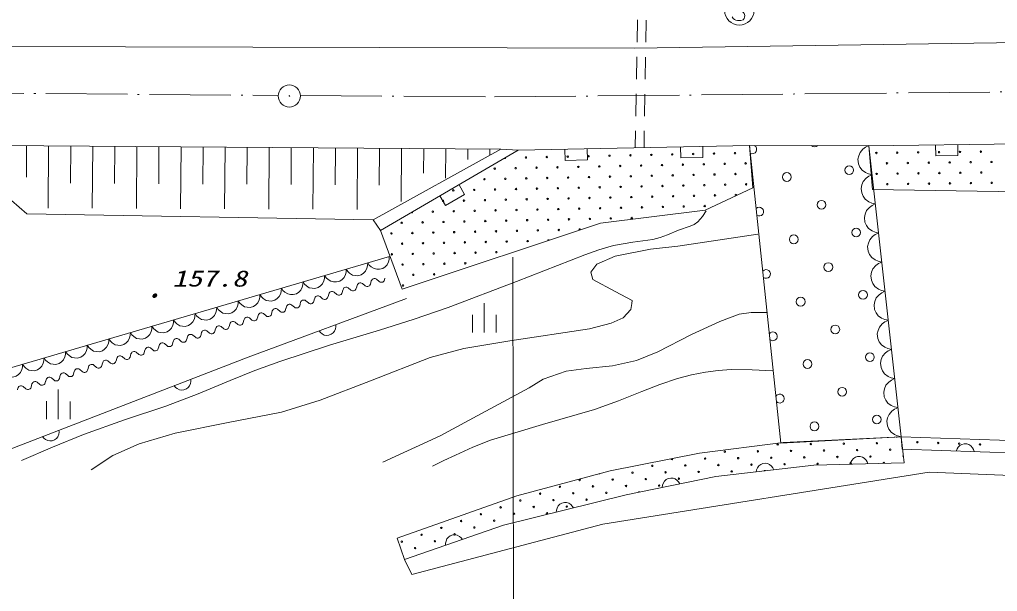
# Model space of a CAD drawing. Units: millimetres, scale not verified. Extents: x 40000 to 680000, y 20000 to 380000.
# Drawn here: x 150700 to 216817, y 245991 to 284684 of the extents above; entities that cross this region are included whole.
import ezdxf
from ezdxf.enums import TextEntityAlignment as Align

# ---------------------------------------------------------------- set-up
doc = ezdxf.new("R2010")
doc.units = ezdxf.units.MM
doc.header["$LTSCALE"] = 1000
doc.linetypes.add('USER3', pattern=[7.000001, 5.508197, -0.688525, 0.114754, -0.688525])
doc.linetypes.add('USER4', pattern=[2.5, 1.5, -1])
for name, color, linetype, lineweight in [('S-BGD', 1, 'Continuous', 13), ('S-BGD-HTXT', 6, 'Continuous', 13), ('S-BMK', 3, 'USER3', 13)]:
    doc.layers.add(name, color=color, linetype=linetype, lineweight=lineweight)
doc.styles.add('ＭＳ ゴシック', font='')
doc.styles.get('ＭＳ ゴシック').set_extended_font_data('MS Gothic')

# ---------------------------------------------------------------- blocks, each defined once
blk = doc.blocks.new('BUHIN16')
at = {"layer": 'S-BGD'}
blk.add_lwpolyline([(-486, 113), (-403, 196), (-354, 231), (-295, 253), (-228, 256), (-167, 241), (-115, 211), (-69, 167), (-38, 111), (38, -111), (72, -163), (106, -204), (165, -238), (233, -254), (298, -251), (355, -226), (403, -196), (486, -113)], dxfattribs=at)
blk = doc.blocks.new('BUHIN32')
at = {"layer": 'S-BGD'}
blk.add_lwpolyline([(509, -318), (395, -410), (271, -471), (105, -522), (-45, -513), (-187, -474), (-345, -375), (-442, -265), (-516, -134), (-545, 40), (-544, 178), (-509, 318)], dxfattribs=at)
blk = doc.blocks.new('BUHIN33')
at = {"layer": 'S-BGD'}
blk.add_lwpolyline([(-593, 93), (-524, 221), (-435, 326), (-302, 439), (-160, 490), (-15, 509), (169, 481), (302, 417), (421, 326), (517, 177), (570, 51), (593, -93)], dxfattribs=at)
blk = doc.blocks.new('BUHIN229')
at = {"layer": 'S-BGD'}
blk.add_lwpolyline([(-398, -907), (-160, -931), (65, -900), (342, -810), (539, -658), (700, -475), (824, -194), (849, 49), (828, 297), (706, 561), (575, 743), (398, 907)], dxfattribs=at)
blk = doc.blocks.new('BUHIN236')
at = {"layer": 'S-BGD'}
blk.add_lwpolyline([(739, -179), (725, 4), (671, 170), (566, 367), (425, 495), (265, 593), (36, 648), (-151, 635), (-335, 586), (-519, 458), (-639, 335), (-739, 179)], dxfattribs=at)
blk = doc.blocks.new('BUHIN253')
at = {"layer": 'S-BGD'}
blk.add_lwpolyline([(657, -361), (1019, 296), (-296, 1019), (-657, 361)], dxfattribs=at)
blk = doc.blocks.new('BUHIN254')
at = {"layer": 'S-BGD'}
blk.add_lwpolyline([(654, -366), (1021, 288), (-288, 1021), (-654, 366)], dxfattribs=at)
blk = doc.blocks.new('BUHIN258')
at = {"layer": 'S-BGD'}
blk.add_lwpolyline([(-592, -403), (-574, -482), (-527, -550), (-446, -620), (-312, -698), (-182, -733), (-49, -723), (62, -660), (124, -563), (158, -496), (173, -389), (140, -307), (-173, 239), (-180, 347), (-152, 475), (-83, 574), (-5, 639), (100, 682), (257, 643), (456, 527), (535, 464), (595, 378), (626, 273), (629, 138)], dxfattribs=at)
blk.add_circle((0, 0), 995, dxfattribs=at)
blk = doc.blocks.new('BUHIN263')
at = {"layer": 'S-BGD'}
for p, q in [((-795, 224), (-193, 1262)), ((-501, -865), (501, 865)), ((589, -579), (1191, 460))]:
    blk.add_line(p, q, dxfattribs=at)
blk = doc.blocks.new('BUHIN268')
at = {"layer": 'S-BGD'}
blk.add_circle((0, 0), 22.5, dxfattribs=at)
at = {"layer": 'S-BMK', "linetype": 'Continuous'}
blk.add_circle((0, 0), 746, dxfattribs=at)

msp = doc.modelspace()

# ---------------------------------------------------------------- linework, layer by layer
at = {"layer": 'S-BGD', "linetype": 'USER4'}
for p, q in [((192476, 284655), (192320, 276013)), ((193076, 284644), (192920, 276002))]:
    msp.add_line(p, q, dxfattribs=at)
at = {"layer": 'S-BGD'}
for p, q in [((192270, 282756), (237538, 283393)), ((148279, 282859), (192270, 282756)), ((208123, 276151), (239718, 276565)), ((123580, 276363), (183245, 275916)), ((151175, 276156), (151159, 274020)), ((152666, 276145), (152635, 271931)), ((154158, 276134), (154139, 273608)), ((155650, 276123), (155618, 271916)), ((157141, 276112), (157122, 273590)), ((158633, 276100), (158601, 271902)), ((160125, 276089), (160106, 273573)), ((161616, 276078), (161585, 271888)), ((163108, 276067), (163089, 273555)), ((164599, 276056), (164568, 271874)), ((166091, 276045), (166072, 273538)), ((167583, 276033), (167551, 271859)), ((169074, 276022), (169055, 273520)), ((170566, 276011), (170535, 271845)), ((172057, 276000), (172039, 273503)), ((173549, 275989), (173518, 271831)), ((174611, 271143), (183245, 275916)), ((175041, 275977), (175022, 273485)), ((175108, 270415), (184422, 275841)), ((176532, 275966), (176505, 272381)), ((178024, 275955), (178011, 274282)), ((179515, 275944), (179501, 273952)), ((181007, 275933), (181002, 275216)), ((182499, 275922), (182496, 275523)), ((183245, 275916), (184422, 275841)), ((184422, 275841), (200047, 276165)), ((202178, 256031), (200047, 276165)), ((200047, 276165), (208123, 276151)), ((200047, 276165), (200276, 273297)), ((208123, 276151), (210299, 256455)), ((208363, 273191), (208123, 276151)), ((200276, 273297), (197055, 271782)), ((234630, 272780), (208363, 273191)), ((150163, 272439), (151190, 271542)), ((197055, 271782), (189973, 270916)), ((151190, 271542), (174611, 271143)), ((174611, 271143), (175108, 270415)), ((189973, 270916), (176565, 266433)), ((176565, 266433), (175108, 270415)), ((200618, 270168), (195209, 269356)), ((193361, 269154), (190964, 268679)), ((195209, 269356), (193361, 269154)), ((136310, 257073), (175702, 268645)), ((190964, 268679), (189731, 268133)), ((189731, 268133), (189319, 267586)), ((189319, 267586), (189455, 267107)), ((189455, 267107), (190960, 266283)), ((166166, 261851), (176864, 265805)), ((190960, 266283), (192123, 265665)), ((192099, 265470), (192032, 265074)), ((192123, 265665), (192099, 265470)), ((191503, 264514), (190710, 264152)), ((192032, 265074), (191503, 264514)), ((198042, 264265), (199364, 264758)), ((199364, 264758), (200156, 264856)), ((200156, 264856), (201212, 264854)), ((190710, 264152), (189224, 263759)), ((196126, 263377), (198042, 264265)), ((189224, 263759), (183842, 262943)), ((193866, 262199), (196126, 263377)), ((183842, 262943), (180738, 262420)), ((148352, 254966), (166166, 261851)), ((178460, 261830), (174430, 260252)), ((180738, 262420), (178460, 261830)), ((192412, 261608), (193866, 262199)), ((189011, 261086), (190794, 261248)), ((190794, 261248), (192412, 261608)), ((186105, 260364), (187658, 260890)), ((187658, 260890), (189011, 261086)), ((174430, 260252), (171028, 258938)), ((185147, 259772), (186105, 260364)), ((181942, 258028), (185147, 259772)), ((171028, 258938), (168419, 258117)), ((168419, 258117), (164796, 257430)), ((179134, 256514), (181942, 258028)), ((164796, 257430), (161230, 256710)), ((161230, 256710), (158786, 255988)), ((158786, 255988), (157002, 255199)), ((175255, 254738), (179134, 256514)), ((196663, 255354), (202334, 256064)), ((210299, 256455), (202178, 256031)), ((202334, 256064), (210299, 256455)), ((210299, 256455), (210520, 254700)), ((210382, 255625), (210299, 256455)), ((210299, 256455), (237540, 255537)), ((190632, 254149), (196663, 255354)), ((235909, 254708), (210382, 255625)), ((157002, 255199), (155548, 254211)), ((210520, 254700), (204401, 254531)), ((184329, 252450), (190632, 254149)), ((190127, 250535), (212199, 254053)), ((204401, 254531), (197785, 253777)), ((212199, 254053), (253999, 252472)), ((197785, 253777), (191709, 252528)), ((176225, 249585), (184329, 252450)), ((191709, 252528), (183426, 250472)), ((183426, 250472), (176718, 248144)), ((177213, 247148), (190127, 250535)), ((176718, 248144), (176225, 249585)), ((176718, 248144), (177213, 247148))]:
    msp.add_line(p, q, dxfattribs=at)
for points in [[(179117, 272750), (179495, 272102), (180791, 272857), (180413, 273505)], [(197130, 271748), (196865, 271352), (196558, 271001), (196318, 270825), (196043, 270699), (195256, 270437), (194500, 270123), (194022, 269941), (193513, 269812), (192175, 269629), (190849, 269387), (189872, 269103), (188910, 268761), (184300, 266953), (179685, 265207), (177372, 264415), (175029, 263676), (171654, 262646), (168297, 261557), (166616, 260946), (164948, 260274), (162782, 259370), (160585, 258518), (157793, 257597), (155022, 256619), (152921, 255760), (150827, 254851)], [(172078, 264036), (172081, 263890), (172054, 263755), (171993, 263592), (171894, 263478), (171776, 263390), (171602, 263326), (171455, 263316), (171306, 263338), (171150, 263421), (171042, 263506), (170952, 263620)], [(201629, 260925), (200226, 260993), (198818, 261000), (197944, 260946), (197076, 260833), (196127, 260640), (195189, 260388), (193980, 259987), (192782, 259525), (191187, 258886), (189573, 258304), (186050, 257290), (182547, 256220), (181351, 255747), (180167, 255213), (179391, 254841), (178618, 254461)], [(200497, 254086), (200529, 254229), (200587, 254353), (200686, 254497), (200809, 254584), (200944, 254641), (201129, 254662), (201274, 254637), (201413, 254580), (201544, 254462), (201629, 254354), (201689, 254222)], [(206861, 254599), (206905, 254738), (206974, 254857), (207084, 254992), (207214, 255068), (207354, 255114), (207540, 255119), (207682, 255081), (207816, 255013), (207936, 254884), (208012, 254769), (208060, 254632)], [(194159, 253032), (194179, 253177), (194226, 253306), (194311, 253458), (194425, 253555), (194555, 253625), (194737, 253662), (194884, 253649), (195028, 253605), (195169, 253500), (195263, 253399), (195335, 253273)], [(186985, 251355), (186998, 251501), (187040, 251632), (187119, 251787), (187230, 251889), (187357, 251964), (187537, 252009), (187684, 252002), (187829, 251964), (187975, 251864), (188073, 251768), (188150, 251645)], [(179505, 249111), (179505, 249257), (179535, 249392), (179599, 249554), (179700, 249665), (179820, 249751), (179996, 249812), (180143, 249818), (180291, 249794), (180445, 249707), (180551, 249620), (180639, 249505)]]:
    msp.add_lwpolyline(points, dxfattribs=at)
for centre, radius in [((208629, 275658), 49.8), ((210043, 275676), 49.8), ((211457, 275695), 49.8), ((212871, 275713), 49.8), ((214285, 275732), 49.8), ((215699, 275750), 49.8), ((184932, 275351), 49.8), ((186346, 275381), 49.8), ((187760, 275410), 49.8), ((189174, 275439), 49.8), ((190588, 275469), 49.8), ((192002, 275498), 49.8), ((193416, 275527), 49.8), ((194830, 275557), 49.8), ((196244, 275586), 49.8), ((197657, 275615), 49.8), ((199071, 275645), 49.8), ((212173, 274997), 49.8), ((213588, 275016), 49.8), ((215002, 275034), 49.8), ((216416, 275053), 49.8), ((182826, 274600), 49.8), ((184240, 274630), 49.8), ((185654, 274659), 49.8), ((187068, 274688), 49.8), ((188482, 274718), 49.8), ((189896, 274747), 49.8), ((191310, 274776), 49.8), ((192723, 274806), 49.8), ((194137, 274835), 49.8), ((195551, 274864), 49.8), ((196965, 274894), 49.8), ((198379, 274923), 49.8), ((199793, 274952), 49.8), ((206796, 274496), 298), ((209345, 274960), 49.8), ((210759, 274978), 49.8), ((215718, 274336), 49.8), ((182134, 273879), 49.8), ((183548, 273908), 49.8), ((184962, 273937), 49.8), ((186376, 273967), 49.8), ((187789, 273996), 49.8), ((189203, 274025), 49.8), ((190617, 274055), 49.8), ((192031, 274084), 49.8), ((193445, 274113), 49.8), ((194859, 274143), 49.8), ((196273, 274172), 49.8), ((197687, 274201), 49.8), ((199101, 274231), 49.8), ((202579, 274030), 298), ((208647, 274244), 49.8), ((210062, 274262), 49.8), ((211476, 274281), 49.8), ((212890, 274299), 49.8), ((214304, 274318), 49.8), ((180028, 273128), 49.8), ((181442, 273157), 49.8), ((182855, 273186), 49.8), ((184269, 273216), 49.8), ((185683, 273245), 49.8), ((187097, 273274), 49.8), ((188511, 273304), 49.8), ((189925, 273333), 49.8), ((191339, 273362), 49.8), ((192753, 273392), 49.8), ((194167, 273421), 49.8), ((195581, 273451), 49.8), ((196995, 273480), 49.8), ((198408, 273509), 49.8), ((199822, 273539), 49.8), ((209364, 273546), 49.8), ((210778, 273564), 49.8), ((212192, 273583), 49.8), ((213606, 273601), 49.8), ((215020, 273620), 49.8), ((216434, 273638), 49.8), ((179335, 272406), 49.8), ((180749, 272435), 49.8), ((182163, 272465), 49.8), ((183577, 272494), 49.8), ((184991, 272523), 49.8), ((186405, 272553), 49.8), ((187819, 272582), 49.8), ((189233, 272612), 49.8), ((190647, 272641), 49.8), ((192061, 272670), 49.8), ((193474, 272700), 49.8), ((194888, 272729), 49.8), ((196302, 272758), 49.8), ((197716, 272788), 49.8), ((199130, 272817), 49.8), ((204921, 272154), 298), ((180057, 271714), 49.8), ((181471, 271743), 49.8), ((182885, 271773), 49.8), ((184299, 271802), 49.8), ((185713, 271831), 49.8), ((187127, 271861), 49.8), ((188540, 271890), 49.8), ((189954, 271919), 49.8), ((191368, 271949), 49.8), ((192782, 271978), 49.8), ((194196, 272007), 49.8), ((195610, 272037), 49.8), ((197024, 272066), 49.8), ((178643, 271684), 49.8), ((182192, 271051), 49.8), ((183606, 271080), 49.8), ((185020, 271110), 49.8), ((186434, 271139), 49.8), ((187848, 271168), 49.8), ((189262, 271198), 49.8), ((190676, 271227), 49.8), ((192090, 271256), 49.8), ((176537, 270933), 49.8), ((177951, 270963), 49.8), ((179365, 270992), 49.8), ((180779, 271022), 49.8), ((184328, 270388), 49.8), ((185742, 270417), 49.8), ((187156, 270447), 49.8), ((207262, 270279), 298), ((175845, 270212), 49.8), ((177258, 270241), 49.8), ((178672, 270271), 49.8), ((180086, 270300), 49.8), ((181500, 270329), 49.8), ((182914, 270359), 49.8), ((203045, 269813), 298), ((176566, 269520), 49.8), ((177980, 269549), 49.8), ((179394, 269578), 49.8), ((180808, 269608), 49.8), ((182222, 269637), 49.8), ((183636, 269666), 49.8), ((185050, 269696), 49.8), ((175874, 268798), 49.8), ((177288, 268827), 49.8), ((178702, 268857), 49.8), ((180116, 268886), 49.8), ((181530, 268915), 49.8), ((182943, 268945), 49.8), ((176596, 268106), 49.8), ((178009, 268135), 49.8), ((179423, 268164), 49.8), ((180837, 268194), 49.8), ((205386, 267937), 298), ((177317, 267413), 49.8), ((178731, 267443), 49.8), ((176625, 266692), 49.8), ((203511, 265596), 298), ((207728, 266062), 298), ((205852, 263720), 298), ((208194, 261845), 298), ((203977, 261379), 298), ((206318, 259503), 298), ((208660, 257628), 298), ((204443, 257162), 298), ((201958, 255936), 49.8), ((204194, 255964), 49.8), ((206430, 255991), 49.8), ((208666, 256019), 49.8), ((211401, 256088), 49.8), ((212815, 256038), 49.8), ((214228, 255987), 49.8), ((215641, 255936), 49.8), ((198386, 255445), 49.8), ((200622, 255473), 49.8), ((202858, 255500), 49.8), ((205094, 255528), 49.8), ((207329, 255555), 49.8), ((209565, 255583), 49.8), ((195714, 254518), 49.8), ((197050, 254981), 49.8), ((197950, 254545), 49.8), ((199286, 255009), 49.8), ((200186, 254573), 49.8), ((201522, 255036), 49.8), ((202422, 254600), 49.8), ((203758, 255064), 49.8), ((204657, 254628), 49.8), ((205993, 255091), 49.8), ((206893, 254655), 49.8), ((208229, 255119), 49.8), ((192142, 254026), 49.8), ((193478, 254490), 49.8), ((194378, 254054), 49.8), ((196614, 254081), 49.8), ((198850, 254109), 49.8), ((188570, 253535), 49.8), ((190806, 253563), 49.8), ((193042, 253590), 49.8), ((195278, 253618), 49.8), ((185898, 252608), 49.8), ((187234, 253071), 49.8), ((188134, 252635), 49.8), ((189470, 253099), 49.8), ((190370, 252663), 49.8), ((191706, 253126), 49.8), ((193942, 253154), 49.8), ((184562, 252144), 49.8), ((186798, 252172), 49.8), ((189034, 252199), 49.8), ((181890, 251217), 49.8), ((183226, 251680), 49.8), ((184126, 251244), 49.8), ((185462, 251708), 49.8), ((186362, 251272), 49.8), ((187698, 251735), 49.8), ((180554, 250753), 49.8), ((182790, 250780), 49.8), ((179218, 250289), 49.8), ((181454, 250317), 49.8), ((176546, 249362), 49.8), ((177882, 249826), 49.8), ((178782, 249389), 49.8), ((180118, 249853), 49.8), ((177446, 248926), 49.8)]:
    msp.add_circle(centre, radius, dxfattribs=at)
for centre, radius, start, end in [((200238, 275905), 298, 119.55085, 129.03379), ((200238, 275905), 298, 243.0486, 60.25255), ((204455, 276371), 298, 225.6071, 314.1963), ((183518, 275322), 49.8, 217.81014, 22.64014), ((200704, 271688), 298, 238.47658, 133.60581), ((177229, 271655), 49.8, 215.09131, 25.35896), ((188570, 270476), 49.8, 344.48928, 232.48499), ((186464, 269725), 49.8, 37.91156, 179.06271), ((201169, 267471), 298, 233.60407, 138.47832), ((201635, 263254), 298, 228.3178, 143.76459), ((202101, 259037), 298, 222.42796, 149.65443), ((210002, 256482), 49.8, 239.77975, 305.84593), ((194814, 254954), 49.8, 153.9838, 48.60569), ((209129, 254683), 49.8, 336.36828, 206.8074), ((210465, 255146), 49.8, 98.73202, 275.68179), ((189906, 253999), 49.8, 256.46784, 313.70547), ((201085, 254136), 49.8, 25.62242, 167.37365), ((192606, 252690), 49.8, 36.86791, 166.36972)]:
    msp.add_arc(centre, radius, start, end, dxfattribs=at)
at = {"layer": 'S-BGD-HTXT'}
msp.add_line((184056, 268613), (184130, 232130), dxfattribs=at)
at = {"layer": 'S-BMK'}
for p, q in [((131480, 279827), (168193, 279553)), ((182805, 279445), (268952, 280307)), ((169691, 279542), (182805, 279445))]:
    msp.add_line(p, q, dxfattribs=at)

# ---------------------------------------------------------------- block references
at = {"rotation": 210}
for name, p in [('BUHIN258', (199365, 285304)), ('BUHIN268', (168942, 279512)), ('BUHIN253', (188328, 275922)), ('BUHIN253', (196141, 276084)), ('BUHIN254', (213389, 276220)), ('BUHIN229', (208232, 275167)), ('BUHIN229', (208449, 273197)), ('BUHIN229', (208667, 271227)), ('BUHIN229', (208884, 269258)), ('BUHIN236', (173513, 268002)), ('BUHIN236', (174972, 268431)), ('BUHIN236', (172054, 267574)), ('BUHIN229', (209102, 267288)), ('BUHIN236', (169136, 266717)), ('BUHIN236', (170595, 267145)), ('BUHIN16', (173972, 266745)), ('BUHIN16', (174928, 267035)), ('BUHIN236', (167677, 266288)), ('BUHIN16', (172061, 266164)), ('BUHIN16', (173016, 266455)), ('BUHIN236', (164759, 265431)), ('BUHIN236', (166218, 265859)), ('BUHIN16', (170149, 265584)), ('BUHIN16', (171105, 265874)), ('BUHIN229', (209319, 265319)), ('BUHIN236', (163300, 265002)), ('BUHIN16', (167281, 264713)), ('BUHIN16', (168237, 265003)), ('BUHIN16', (169193, 265294)), ('BUHIN263', (182118, 264507)), ('BUHIN236', (160383, 264145)), ('BUHIN236', (161841, 264574)), ('BUHIN16', (165370, 264133)), ('BUHIN16', (166326, 264423)), ('BUHIN236', (157465, 263288)), ('BUHIN236', (158924, 263716)), ('BUHIN16', (163458, 263552)), ('BUHIN16', (164414, 263842)), ('BUHIN229', (209537, 263349)), ('BUHIN236', (156006, 262859)), ('BUHIN16', (160591, 262681)), ('BUHIN16', (161547, 262972)), ('BUHIN16', (162502, 263262)), ('BUHIN236', (153088, 262002)), ('BUHIN236', (154547, 262431)), ('BUHIN16', (158679, 262101)), ('BUHIN16', (159635, 262391)), ('BUHIN236', (151629, 261573)), ('BUHIN16', (156768, 261520)), ('BUHIN16', (157723, 261811)), ('BUHIN229', (209755, 261379)), ('BUHIN236', (150170, 261145)), ('BUHIN16', (154856, 260940)), ('BUHIN16', (155812, 261230)), ('BUHIN16', (151988, 260069)), ('BUHIN16', (152944, 260359)), ('BUHIN16', (153900, 260650)), ('BUHIN33', (161713, 260130)), ('BUHIN16', (151033, 259779)), ('BUHIN229', (209972, 259410)), ('BUHIN263', (153318, 258647)), ('BUHIN229', (210190, 257440)), ('BUHIN33', (152806, 256687)), ('BUHIN32', (214637, 255472))]:
    msp.add_blockref(name, p, dxfattribs=at)

# ---------------------------------------------------------------- texts
at = {"layer": 'S-BGD', "style": 'ＭＳ ゴシック', "oblique": 15, "width": 1.35}
msp.add_text('157.8', height=1100, rotation=359.9, dxfattribs=at).set_placement((161029, 266292), align=Align.BOTTOM_LEFT)
at = {"layer": 'S-BGD', "style": 'ＭＳ ゴシック', "oblique": 15}
msp.add_text('・', height=1100, rotation=359.9, dxfattribs=at).set_placement((158941, 265104), align=Align.BOTTOM_LEFT)

doc.saveas('drawing.dxf')
